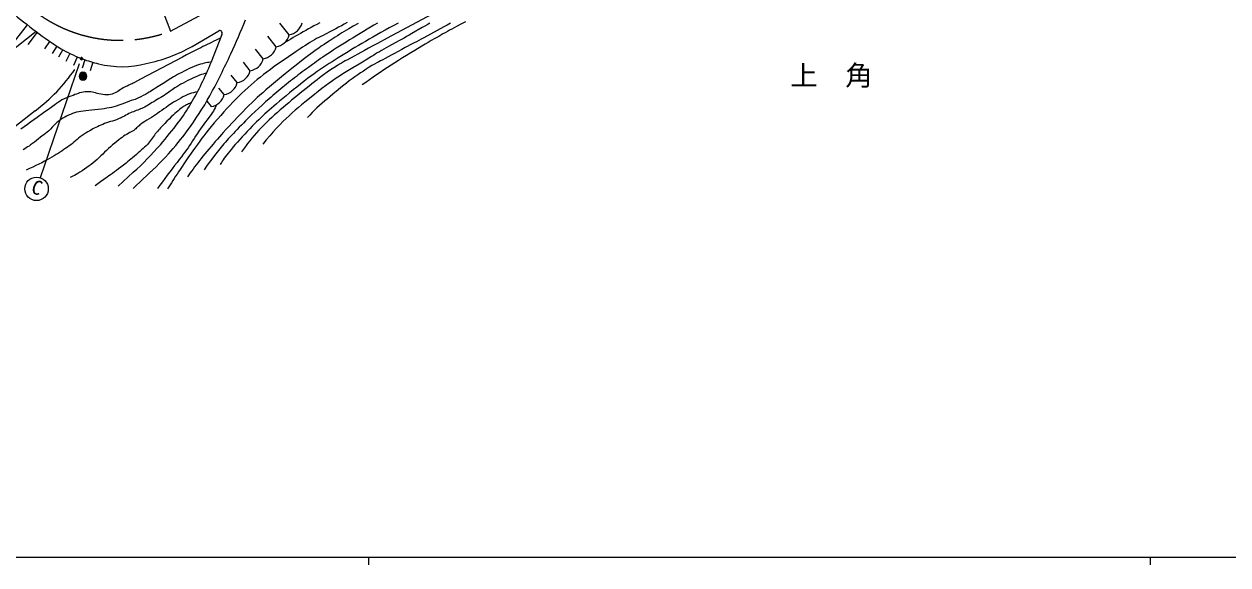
# Model space of a CAD drawing. Units: millimetres, scale not verified. Extents: x 40000 to 680000, y 20000 to 380000.
# Drawn here: x 123944 to 277935, y 204000 to 273201 of the extents above; entities that cross this region are included whole.
import ezdxf
from ezdxf.enums import TextEntityAlignment as Align

# ---------------------------------------------------------------- set-up
doc = ezdxf.new("R2010")
doc.units = ezdxf.units.MM
doc.header["$LTSCALE"] = 1000
doc.linetypes.add('CHAIN', pattern=[18.5, 12, -1.5, 3.5, -1.5])
for name, color, linetype, lineweight in [('M-BGD', 7, 'Continuous', 25), ('M-BMK', 2, 'CHAIN', 13), ('M-STR-HTXT', 7, 'Continuous', 13), ('M-STR-STRC', 7, 'Continuous', 25), ('M-TTL-BAND', 7, 'Continuous', 25)]:
    doc.layers.add(name, color=color, linetype=linetype, lineweight=lineweight)
doc.layers.add('M-BMK-HTXT', color=7, linetype='Continuous')
doc.styles.add('ＭＳ ゴシック', font='')
doc.styles.get('ＭＳ ゴシック').set_extended_font_data('MS Gothic')

msp = doc.modelspace()

# ---------------------------------------------------------------- hatches: boundary and pattern name
at = {"layer": 'M-BGD'}
for points in [[(131439, 268792, 0.41422), (131289, 268942, 0.41422), (131139, 268792, 1)], [(131974, 266529, 1), (130974, 266529, 1)]]:
    msp.add_hatch(color=256, dxfattribs=at).paths.add_polyline_path(points)

# ---------------------------------------------------------------- linework, layer by layer
for p, q in [((122116, 270186), (124365, 273108)), ((157841, 271823), (156677, 273320)), ((125632, 272168), (124419, 270568)), ((145447, 270342), (148838, 272327)), ((149214, 271737), (147838, 268238)), ((156182, 270296), (155114, 271654)), ((126590, 270040), (127231, 270982)), ((127562, 269424), (128159, 270375)), ((128393, 269014), (128913, 269919)), ((154522, 268767), (153552, 269987)), ((129805, 269441), (129285, 268394)), ((130325, 267956), (130765, 269002)), ((131714, 268637), (131371, 267555)), ((132722, 268319), (132378, 267236)), ((152862, 267239), (151990, 268320)), ((131474, 266529), (131475, 266530)), ((151202, 265710), (150428, 266653)), ((149541, 264181), (148866, 264986)), ((125378, 262115), (119350, 257399)), ((147303, 263320), (147879, 262651)), ((137919, 254233), (135972, 252447)), ((137880, 252167), (139169, 253387))]:
    msp.add_line(p, q, dxfattribs=at)
for points in [[(176057, 274421), (170409, 271409), (169151, 270733), (168562, 270416), (168006, 270115), (167488, 269834), (165294, 268640), (165037, 268496), (164791, 268357), (164550, 268216), (164304, 268070), (164048, 267914), (163563, 267610), (163134, 267329), (162716, 267041), (162262, 266713), (161730, 266312), (161424, 266078), (161097, 265825), (160752, 265555), (160394, 265271), (160026, 264977), (159652, 264675), (159275, 264368), (158900, 264058), (158529, 263750), (158168, 263446), (157810, 263143), (157447, 262836), (157081, 262527), (156715, 262214), (156351, 261899), (155990, 261581), (155634, 261260), (155286, 260936), (154947, 260610), (154619, 260281), (154301, 259950), (153988, 259616), (153681, 259280), (153381, 258940), (153088, 258598), (152803, 258253), (152525, 257906), (152255, 257556), (151994, 257204), (151742, 256848)], [(165274, 273387), (164900, 273180), (164540, 272981), (164182, 272787), (163826, 272597), (163480, 272415), (163143, 272240), (162502, 271908), (162203, 271757), (161921, 271619), (161646, 271483), (161369, 271342), (161084, 271185), (160786, 271012), (160483, 270826), (160177, 270634), (159870, 270437), (159565, 270239), (159281, 270053), (159014, 269876), (158739, 269690), (158429, 269478), (157067, 268538), (156506, 268147), (155953, 267757), (155448, 267390), (154998, 267053), (154576, 266730), (154172, 266412), (153776, 266091), (153379, 265758), (152981, 265414), (152589, 265065), (152201, 264709), (151815, 264345), (151429, 263971), (151045, 263589), (150663, 263199), (150282, 262801), (149898, 262390), (149509, 261965), (149102, 261514), (148679, 261037), (148259, 260554), (147858, 260083), (147493, 259644), (147187, 259261), (146926, 258921), (146680, 258588), (146418, 258225), (146111, 257793), (145743, 257273), (145335, 256690), (144908, 256074), (144484, 255454), (144083, 254862), (143892, 254577), (143702, 254293), (143514, 254009), (143328, 253726), (143144, 253446), (142964, 253169), (142787, 252896), (142614, 252627), (142447, 252363), (142284, 252105)], [(166667, 273279), (166060, 272934), (165475, 272593), (165189, 272423), (164900, 272248), (164610, 272070), (164321, 271890), (164036, 271712), (163757, 271535), (163485, 271362), (163225, 271194), (162977, 271033), (162743, 270881), (162327, 270604), (161962, 270354), (161629, 270120), (161307, 269888), (160976, 269647), (160642, 269401), (160318, 269159), (159996, 268913), (159664, 268657), (158948, 268102), (158572, 267810), (158183, 267504), (157776, 267181), (157345, 266833), (156874, 266447), (156364, 266025), (155843, 265591), (155340, 265166), (154881, 264772), (154479, 264421), (154114, 264098), (153770, 263787), (153428, 263469), (153072, 263129), (152697, 262763), (152315, 262380), (151931, 261989), (151551, 261596), (150502, 260505), (150171, 260154), (149815, 259767), (149412, 259317), (149184, 259059), (148937, 258779), (148677, 258481), (148408, 258171), (148133, 257852), (147857, 257530), (147584, 257209), (147319, 256893), (147066, 256587), (146829, 256296), (146603, 256015), (146382, 255735), (146165, 255459), (145955, 255186), (145751, 254917), (145555, 254654), (145367, 254398), (145189, 254149), (145021, 253908), (144863, 253676)], [(169153, 273325), (168703, 273061), (168256, 272797), (167812, 272533), (167374, 272270), (166935, 272005), (166489, 271734), (166039, 271459), (165590, 271182), (165146, 270906), (164710, 270634), (164285, 270366), (163877, 270107), (163487, 269857), (163122, 269619), (162781, 269395), (162463, 269182), (162165, 268978), (161882, 268782), (161611, 268592), (161348, 268405), (161091, 268219), (160835, 268034), (160314, 267654), (160049, 267460), (159788, 267267), (159531, 267076), (159277, 266884), (159025, 266693), (158774, 266502), (158525, 266309), (158276, 266115), (158027, 265919), (157777, 265720), (157526, 265518), (157275, 265315), (157023, 265109), (156773, 264902), (156523, 264694), (156274, 264486), (156027, 264276), (155783, 264067), (155541, 263859), (155302, 263651), (154840, 263244), (154394, 262845), (153953, 262442), (153504, 262021), (153036, 261571), (152789, 261329), (152533, 261076), (152270, 260813), (152003, 260543), (151736, 260271), (151470, 259998), (151210, 259727), (150958, 259462), (150716, 259206), (150488, 258961), (150274, 258728), (150071, 258503), (149876, 258285), (149689, 258072), (149508, 257863), (149331, 257655), (149158, 257448), (148985, 257239), (148812, 257026), (148637, 256809), (148290, 256368), (147951, 255924), (147619, 255476), (147291, 255019), (146963, 254552)], [(171786, 273321), (171220, 273011), (170662, 272703), (170116, 272401), (169584, 272104), (169070, 271814), (168573, 271531), (168089, 271254), (167617, 270983), (167156, 270716), (166705, 270452), (166262, 270190), (165826, 269930), (165396, 269670), (164970, 269409), (164547, 269146), (164133, 268888), (163733, 268637), (163343, 268390), (162960, 268145), (162581, 267899), (162203, 267648), (161822, 267390), (161435, 267122), (161040, 266840), (160632, 266542), (160206, 266221), (159761, 265878), (159303, 265518), (158839, 265147), (158374, 264770), (157914, 264393), (157466, 264022), (157035, 263663), (156627, 263320), (156250, 263001), (155904, 262708), (155585, 262435), (155288, 262179), (155008, 261934), (154740, 261695), (154480, 261458), (154221, 261217), (153960, 260969), (153692, 260707), (153411, 260428), (153114, 260126), (152805, 259804), (152488, 259468), (152169, 259124), (151852, 258777), (151542, 258432), (151244, 258097), (150963, 257776), (150703, 257475), (150470, 257201), (150257, 256945), (150057, 256700), (149872, 256465), (149700, 256243), (149545, 256034), (149407, 255839), (149286, 255661), (149183, 255498), (149101, 255354), (149039, 255229)], [(175845, 273309), (175517, 273122), (175187, 272933), (174855, 272741), (173530, 271974), (173202, 271786), (172876, 271600), (172548, 271417), (172217, 271233), (171884, 271049), (170575, 270331), (170263, 270157), (169962, 269988), (169673, 269822), (169396, 269661), (169130, 269502), (168872, 269347), (168623, 269194), (168380, 269044), (167682, 268611), (167455, 268472), (167230, 268335), (166794, 268077), (165980, 267604), (165577, 267365), (165160, 267108), (164728, 266835), (164289, 266554), (163845, 266262), (163398, 265959), (162949, 265642), (162495, 265306), (162033, 264951), (161571, 264586), (161116, 264222), (160252, 263527), (159841, 263193), (159438, 262861), (159039, 262524), (158637, 262176), (158238, 261824), (157845, 261472), (157451, 261110), (157051, 260726), (156641, 260312), (156221, 259867), (155794, 259399), (155360, 258906), (154917, 258386), (154464, 257837)], [(161763, 273367), (161392, 273167), (161027, 272969), (160669, 272773), (160318, 272578), (159973, 272385), (159636, 272195), (159306, 272008), (158985, 271824), (158670, 271642), (158364, 271462), (158064, 271285), (157771, 271110), (157486, 270937), (157207, 270766)], [(178497, 273308), (178078, 273080), (177643, 272843), (175090, 271446), (174739, 271256), (174421, 271086), (174128, 270932), (173857, 270790), (173603, 270659), (172692, 270190), (172470, 270074), (172244, 269953), (171784, 269704), (171334, 269455), (170902, 269214), (170497, 268990), (170129, 268789), (169817, 268626), (169555, 268496), (169314, 268378), (169064, 268249), (168778, 268088), (168447, 267890), (168092, 267670), (167722, 267434), (167349, 267190), (166982, 266945), (166621, 266698), (166259, 266446), (165897, 266188), (165537, 265924), (165180, 265655), (164827, 265379), (164478, 265096), (164131, 264807), (163440, 264227), (162748, 263650), (162404, 263360), (162066, 263068), (161735, 262772), (161412, 262472), (161094, 262170), (160783, 261866), (160479, 261558), (160182, 261247)], [(180419, 273496), (179821, 273181), (179240, 272871), (178956, 272717), (178669, 272562), (178381, 272405), (178095, 272247), (177810, 272090), (177530, 271934), (177255, 271781), (176987, 271631), (176729, 271486), (176481, 271346), (176030, 271087), (175625, 270852), (175238, 270623), (174840, 270385), (173917, 269832), (173399, 269520), (172867, 269198), (172339, 268874), (171832, 268557), (171350, 268250), (170882, 267946), (170421, 267642), (169963, 267336), (169503, 267025), (169040, 266709), (168579, 266390), (168118, 266068), (167657, 265741), (167194, 265410)], [(149092, 271427), (148792, 271284), (148499, 271142), (148210, 271003), (147926, 270864), (147645, 270727), (147367, 270590), (147091, 270453), (146816, 270316), (146542, 270178), (146266, 270039), (145740, 269770), (145240, 269511), (144735, 269246), (144191, 268960), (138833, 266144), (138069, 265737), (137909, 265653), (137755, 265573), (137605, 265495), (137342, 265365), (137135, 265270), (136962, 265193), (136801, 265118), (136631, 265030), (136454, 264924), (136286, 264811), (136121, 264697), (135953, 264589), (135775, 264493), (135590, 264406), (135402, 264321), (135208, 264247), (135003, 264189), (134784, 264154), (134542, 264146), (134279, 264161), (134010, 264192), (133746, 264231), (133501, 264272), (133282, 264322), (133081, 264386), (132886, 264453), (132688, 264509), (132475, 264542), (132243, 264550), (131999, 264543), (131750, 264521), (131504, 264488), (131269, 264445), (131052, 264392), (130848, 264327), (130646, 264252), (130435, 264169), (130202, 264078), (129939, 263980), (129654, 263876), (129360, 263762), (129069, 263638), (128794, 263502), (128551, 263358), (128331, 263208), (128111, 263044), (127869, 262860), (127581, 262650), (127239, 262405), (126448, 261837), (125620, 261242), (125208, 260950), (124786, 260653), (124362, 260354), (123946, 260055), (123545, 259759)], [(147878, 268338), (147736, 268326), (147577, 268305), (147401, 268275), (147208, 268234), (146999, 268183), (146772, 268123), (146528, 268054), (146267, 267975), (145994, 267882), (145710, 267774), (145406, 267645), (145081, 267498), (144748, 267339), (144419, 267176), (144108, 267018), (143828, 266872), (143569, 266732), (143312, 266588), (143039, 266429), (142729, 266242), (142358, 266011), (141938, 265742), (141103, 265200), (140760, 264980), (140502, 264815), (140303, 264687), (140131, 264578), (139955, 264471), (139741, 264349), (139476, 264204), (139182, 264047), (138879, 263890), (138589, 263747), (138334, 263629), (138135, 263548), (137978, 263497), (137831, 263458), (137662, 263410), (137440, 263337), (137149, 263228), (136810, 263096), (136447, 262954), (136083, 262820), (135741, 262707), (135432, 262618), (135140, 262545), (134849, 262482), (134544, 262424), (134209, 262367), (133830, 262312), (133415, 262262), (132989, 262215), (132573, 262170), (131848, 262084), (131526, 262049), (131222, 262014), (130930, 261969), (130646, 261909), (130375, 261834), (130118, 261748), (129871, 261652), (129628, 261544), (129385, 261424), (129140, 261294), (128898, 261153), (128659, 261000), (128424, 260834), (128193, 260655), (127967, 260453), (127747, 260228), (127530, 259996), (127314, 259768), (127097, 259560), (126883, 259375), (126671, 259207), (126459, 259045), (126242, 258881), (126016, 258707), (125774, 258515), (125518, 258311), (125259, 258105), (125008, 257910), (124775, 257736), (124575, 257593), (124402, 257473), (124232, 257361), (124042, 257246), (123812, 257113)], [(147276, 266898), (147080, 266861), (146863, 266805), (146629, 266733), (146379, 266645), (146116, 266543), (145832, 266422), (145524, 266281), (145207, 266127), (144891, 265969), (144591, 265815), (144299, 265659), (144007, 265497), (143725, 265335), (143463, 265180), (143232, 265038), (143048, 264915), (142901, 264807), (142772, 264704), (142638, 264599), (142477, 264484), (142285, 264356), (142076, 264220), (141858, 264081), (141636, 263941), (141416, 263804), (141197, 263670), (140973, 263535), (140750, 263401), (140531, 263271), (140321, 263146), (140122, 263025), (139931, 262906), (139745, 262792), (139562, 262684), (139378, 262584), (139196, 262495), (139016, 262415), (138837, 262340), (138476, 262196), (138293, 262125), (138108, 262059), (137923, 261992), (137736, 261921), (137549, 261842), (137358, 261749), (137164, 261647), (136970, 261541), (136779, 261438), (136595, 261342), (136425, 261257), (136267, 261177), (136110, 261101), (135941, 261025), (135746, 260948), (135519, 260870), (135267, 260795), (135003, 260718), (134738, 260638), (134485, 260553), (134243, 260461), (134003, 260364), (133767, 260264), (133539, 260162), (133320, 260061), (133117, 259965), (132929, 259873), (132746, 259778), (132556, 259674), (132349, 259555), (132119, 259418), (131872, 259268), (131619, 259108), (131370, 258943), (131136, 258779), (130921, 258612), (130717, 258440), (130519, 258265), (130321, 258093), (130117, 257926), (129910, 257767), (129703, 257613), (129493, 257460), (129276, 257307), (129050, 257150), (128815, 256988), (128574, 256825), (128324, 256660), (128063, 256493), (127788, 256325), (127501, 256157), (127204, 255988), (126894, 255818), (126566, 255645), (126218, 255467), (125850, 255285), (125463, 255100), (125059, 254911), (124634, 254718), (124190, 254521)], [(146118, 264525), (145871, 264482), (145618, 264422), (145359, 264347), (145094, 264257), (144824, 264151), (144547, 264029), (144265, 263890), (143977, 263736), (143684, 263570), (143386, 263393), (143078, 263199), (142758, 262986), (142436, 262765), (142121, 262546), (141822, 262339), (141544, 262146), (141281, 261959), (141025, 261777), (140771, 261599), (140512, 261424), (140236, 261248), (139948, 261072), (139664, 260901), (139403, 260742), (139181, 260599), (139008, 260480), (138872, 260379), (138759, 260289), (138654, 260201), (138543, 260107), (138433, 260007), (138333, 259906), (138233, 259805), (138122, 259703), (137989, 259601), (137829, 259502), (137651, 259405), (137460, 259307), (137263, 259203), (137067, 259088), (136874, 258967), (136680, 258842), (136481, 258707), (136272, 258558), (136048, 258388), (135803, 258192), (135540, 257974), (135268, 257741), (134998, 257505), (134738, 257272), (134491, 257042), (134251, 256808), (134013, 256573), (133775, 256341), (133531, 256114), (133284, 255894), (133036, 255676), (132785, 255463), (132528, 255253), (132263, 255047), (131980, 254839), (131682, 254628), (131382, 254425), (131095, 254238), (130835, 254076), (130600, 253939), (130380, 253820), (130179, 253721), (129999, 253644), (129844, 253591)], [(145311, 263090), (145199, 263062), (145084, 263026), (144964, 262982), (144839, 262928), (144709, 262864), (144576, 262792), (144440, 262713), (144298, 262623), (144147, 262519), (143985, 262399), (143814, 262263), (143635, 262114), (143446, 261949), (143244, 261766), (143026, 261563), (142777, 261324), (142499, 261051), (142214, 260767), (141946, 260495), (141716, 260260), (141532, 260070), (141379, 259909), (141245, 259765), (141120, 259623), (140990, 259470), (140858, 259304), (140731, 259136), (140606, 258966), (140483, 258796), (140357, 258629), (140234, 258464), (140116, 258302), (139995, 258140), (139863, 257975), (139714, 257806), (139547, 257632), (139364, 257456), (139170, 257276), (138967, 257093), (138758, 256905), (138537, 256708), (138303, 256502), (138063, 256294), (137825, 256092), (137598, 255902), (137388, 255731), (137189, 255574), (136992, 255421), (136312, 254902), (136041, 254695), (135763, 254485), (135490, 254280), (135236, 254090), (135006, 253921), (134790, 253765), (134581, 253615), (133720, 253001), (133041, 252519)], [(148569, 262885), (148486, 262686), (148390, 262485), (148280, 262279), (148157, 262067), (148022, 261850), (147872, 261629), (147707, 261406), (147345, 260935), (147153, 260677), (146733, 260099), (146511, 259790), (146290, 259479), (146079, 259172), (145881, 258871), (145690, 258568), (145502, 258266), (145312, 257965), (145116, 257668), (144919, 257383), (144724, 257108), (144524, 256831), (144308, 256539), (144069, 256219), (143799, 255867), (143505, 255490), (143196, 255097), (142882, 254693), (142571, 254285), (142264, 253874), (141953, 253453), (141641, 253024), (141329, 252590), (141019, 252150)]]:
    msp.add_lwpolyline(points, dxfattribs=at)
for points in [[(131439, 268792, 0.41422), (131289, 268942, 0.41422), (131139, 268792, 1)], [(131974, 266529, 1), (130974, 266529, 1)]]:
    msp.add_lwpolyline(points, format="xyb", close=True, dxfattribs=at)
for centre, radius, start, end in [((166527, 327878), 69118, 226.90825, 233.57654), ((74719, 304595), 83455, 335.06184, 338.31535), ((157555, 273800), 1997, 278.25033, 347.02251), ((144147, 295832), 30062, 231.63532, 239.07935), ((148988, 272093), 278, 35.54075, 122.43823), ((148730, 271996), 549, 331.85451, 28.14549), ((155895, 272272), 1997, 278.2434, 347.02879), ((137239, 284415), 16718, 239.28176, 248.63708), ((135209, 288671), 20994, 281.99356, 299.1852), ((154236, 270744), 1997, 278.23636, 347.03514), ((137239, 284415), 16718, 249.66527, 257.01884), ((136508, 279939), 12195, 255.6434, 284.55231), ((113913, 281693), 36496, 329.22652, 338.36681), ((68343, 307043), 90270, 331.54755, 335.35933), ((152576, 269215), 1997, 278.22952, 347.04125), ((111423, 280549), 23121, 307.12784, 325.29844), ((150916, 267687), 1997, 278.22347, 347.04662), ((149255, 266158), 1997, 278.21939, 347.05024), ((113126, 283179), 39528, 323.30379, 331.03432), ((147593, 264629), 1998, 278.21956, 347.05022), ((129035, 272122), 18613, 321.89613, 330.72374), ((107496, 287352), 44978, 318.87114, 323.56214), ((112635, 283206), 39939, 318.18708, 323.693), ((111063, 283953), 40056, 312.1023, 319.17625), ((109591, 286584), 44462, 311.70016, 317.55816)]:
    msp.add_arc(centre, radius, start, end, dxfattribs=at)
at = {"layer": 'M-BMK'}
msp.add_line((142671, 272300), (168635, 286194), dxfattribs=at)
msp.add_arc((136267, 289123), 18000, 232.96822, 290.84198, dxfattribs=at)
at = {"layer": 'M-STR-HTXT'}
for p, q in [((136444, 288466), (142671, 272300)), ((125505, 272262), (101102, 252942))]:
    msp.add_line(p, q, dxfattribs=at)
at = {"layer": 'M-STR-STRC'}
msp.add_line((130991, 268129), (126022, 253536), dxfattribs=at)
msp.add_circle((125538, 252117), 1500, dxfattribs=at)
at = {"layer": 'M-TTL-BAND'}
for p, q in [((40000, 205000), (579000, 205000)), ((168000, 205000), (168000, 204000)), ((268000, 205000), (268000, 204000))]:
    msp.add_line(p, q, dxfattribs=at)

# ---------------------------------------------------------------- texts
at = {"layer": 'M-BMK-HTXT', "style": 'ＭＳ ゴシック'}
msp.add_text('上\u3000角', height=2566, dxfattribs=at).set_placement((227219, 264577), align=Align.BOTTOM_CENTER)
at = {"layer": 'M-STR-STRC', "style": 'ＭＳ ゴシック'}
msp.add_text('C', height=1833, rotation=341.134, dxfattribs=at).set_placement((125132, 250912), align=Align.BOTTOM_CENTER)

doc.saveas('drawing.dxf')
